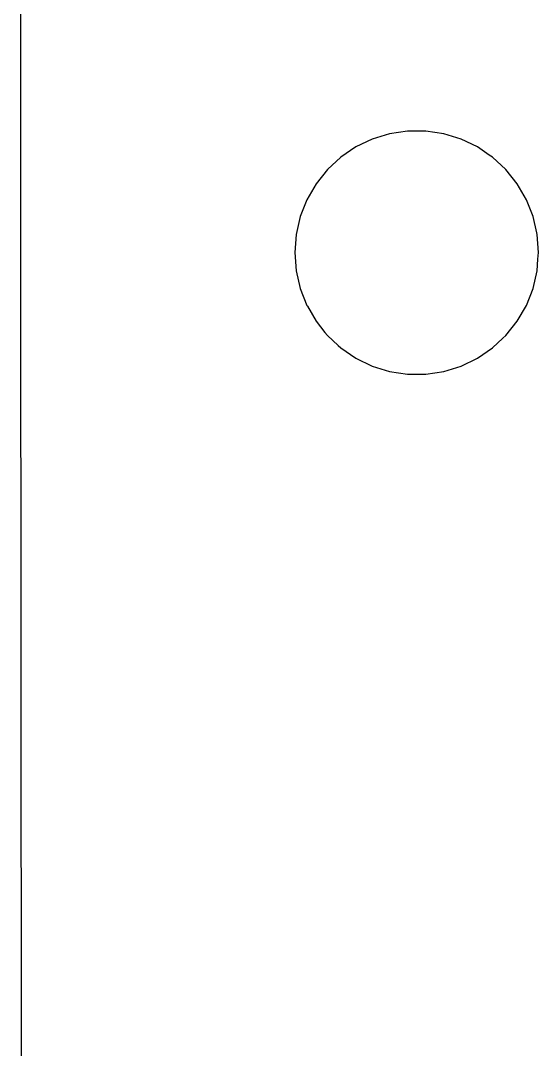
# Model space of a CAD drawing. Extents: x 51 to 261, y -150 to -32.
# Drawn here: x 50.6 to 58.28, y -113.8 to -98.56 of the extents above; entities that cross this region are included whole.
import ezdxf

# ---------------------------------------------------------------- set-up
doc = ezdxf.new("R2010")
doc.units = 0
doc.layers.add('BLACK', color=7, linetype='CONTINUOUS')

msp = doc.modelspace()

# ---------------------------------------------------------------- linework, layer by layer
at = {"layer": 'BLACK', "linetype": 'CONTINUOUS'}
for p, q in [((50.609571, -101.999457), (50.603842, -92.433586)), ((56.074969, -100.239182), (55.817101, -100.318724)), ((56.074975, -100.23918), (56.074969, -100.239182)), ((56.341806, -100.198962), (56.074975, -100.23918)), ((56.341814, -100.198962), (56.341806, -100.198962)), ((56.611672, -100.198962), (56.341814, -100.198962)), ((56.611679, -100.198962), (56.611672, -100.198962)), ((56.87851, -100.23918), (56.611679, -100.198962)), ((56.878516, -100.239182), (56.87851, -100.23918)), ((57.136388, -100.318725), (56.878516, -100.239182)), ((55.817101, -100.318724), (55.573973, -100.435808)), ((57.37951, -100.435806), (57.136386, -100.318725)), ((57.136386, -100.318725), (57.136388, -100.318725)), ((55.573973, -100.435808), (55.351001, -100.587827)), ((57.379511, -100.435807), (57.37951, -100.435806)), ((57.379512, -100.435808), (57.379511, -100.435807)), ((57.379518, -100.435811), (57.379512, -100.435808)), ((57.553869, -100.554682), (57.379518, -100.435811)), ((57.602484, -100.587827), (57.553869, -100.554682)), ((55.351001, -100.587827), (55.153185, -100.771372)), ((57.8003, -100.771372), (57.602484, -100.587827)), ((55.153185, -100.771372), (54.984928, -100.98236)), ((57.800303, -100.771376), (57.8003, -100.771372)), ((57.800304, -100.771377), (57.800303, -100.771376)), ((57.968558, -100.98236), (57.800304, -100.771377)), ((54.984928, -100.98236), (54.850001, -101.216061)), ((58.103486, -101.216064), (57.968558, -100.98236)), ((54.849999, -101.216065), (54.751409, -101.467266)), ((54.850001, -101.216061), (54.849999, -101.216065)), ((58.202077, -101.467267), (58.103486, -101.216064)), ((54.751407, -101.467273), (54.691359, -101.73036)), ((54.751409, -101.467266), (54.751407, -101.467273)), ((58.257151, -101.708562), (58.202077, -101.467267)), ((54.691359, -101.73036), (54.671194, -101.999457)), ((58.262126, -101.73036), (58.257151, -101.708562)), ((58.282292, -101.999457), (58.262126, -101.73036)), ((50.61979, -119.063634), (50.609571, -101.999457)), ((54.671194, -101.999457), (54.671194, -101.999466)), ((54.671194, -101.999466), (54.691359, -102.268563)), ((58.275097, -102.095475), (58.282292, -101.999466)), ((58.282292, -101.999466), (58.282292, -101.999457)), ((58.262126, -102.268565), (58.275097, -102.095475)), ((54.691359, -102.268563), (54.751407, -102.53165)), ((58.202077, -102.531657), (58.262126, -102.268565)), ((54.751407, -102.53165), (54.751409, -102.531657)), ((54.751409, -102.531657), (54.849999, -102.782858)), ((58.103486, -102.78286), (58.202077, -102.531657)), ((54.849999, -102.782858), (54.850001, -102.782862)), ((54.850001, -102.782862), (54.856481, -102.794085)), ((54.856481, -102.794085), (54.984928, -103.016564)), ((57.968558, -103.016564), (58.103486, -102.78286)), ((54.984928, -103.016564), (55.115942, -103.18085)), ((57.800304, -103.227547), (57.968558, -103.016564)), ((55.115942, -103.18085), (55.153185, -103.227551)), ((55.153185, -103.227551), (55.312423, -103.375301)), ((57.602484, -103.411097), (57.756002, -103.268652)), ((57.756002, -103.268652), (57.8003, -103.227551)), ((57.8003, -103.227549), (57.800304, -103.227547)), ((57.8003, -103.227551), (57.8003, -103.227549)), ((55.312423, -103.375301), (55.351002, -103.411097)), ((55.351002, -103.411097), (55.573969, -103.563113)), ((57.379518, -103.563113), (57.602484, -103.411097)), ((55.573969, -103.563113), (55.817102, -103.6802)), ((57.136384, -103.6802), (57.379518, -103.563113)), ((55.817102, -103.6802), (56.074971, -103.759742)), ((56.074971, -103.759742), (56.074972, -103.759742)), ((56.074972, -103.759742), (56.074975, -103.759743)), ((56.074975, -103.759743), (56.341806, -103.799961)), ((56.611679, -103.799961), (56.87851, -103.759743)), ((56.87851, -103.759743), (56.878511, -103.759742)), ((56.878511, -103.759742), (56.878515, -103.759742)), ((56.878515, -103.759742), (57.136384, -103.6802)), ((56.341806, -103.799961), (56.341811, -103.799961)), ((56.341811, -103.799961), (56.341814, -103.799962)), ((56.341814, -103.799962), (56.341815, -103.799962)), ((56.341815, -103.799962), (56.611671, -103.799962)), ((56.611671, -103.799962), (56.611672, -103.799962)), ((56.611672, -103.799962), (56.611679, -103.799961))]:
    msp.add_line(p, q, dxfattribs=at)

doc.saveas('drawing.dxf')
